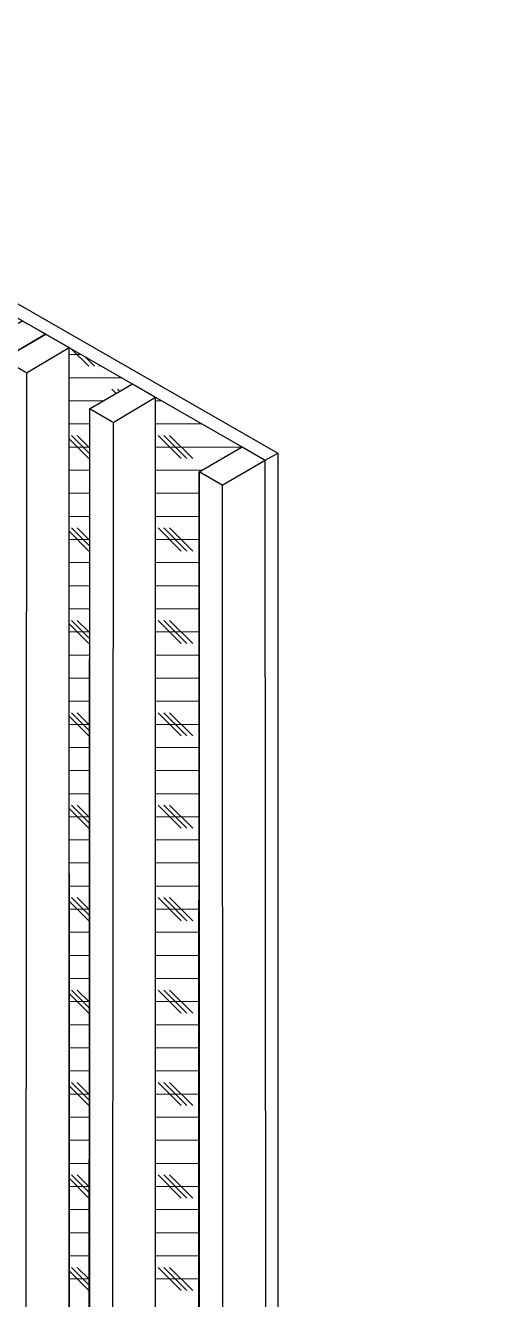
# Model space of a CAD drawing. Header units: inches. Extents: x -26 to 76, y -16 to 22.
# Drawn here: x 40.05 to 42.58, y 5.26 to 12.15 of the extents above; entities that cross this region are included whole.
import ezdxf

# ---------------------------------------------------------------- set-up
doc = ezdxf.new("R2010")
doc.units = ezdxf.units.IN
doc.header["$MEASUREMENT"] = 0
for name, color, linetype, lineweight in [('.ATI-HATCH', 7, 'Continuous', 0), ('G-ANNO-TTLB', 7, 'Continuous', 0), ('TYVEK', 7, 'Continuous', 0)]:
    doc.layers.add(name, color=color, linetype=linetype, lineweight=lineweight)

# ---------------------------------------------------------------- blocks, each defined once
blk = doc.blocks.new('Block_353')
at = {"layer": '.ATI-HATCH'}
for points, knots in [([(40.2847, 10.4067), (40.2847, 10.4067), (40.6283, 10.2096), (40.6283, 10.2096), (40.6283, 10.2096), (40.395, 10.0746), (40.395, 10.0746), (40.395, 10.0746), (40.3919, 4.6641), (40.3919, 4.6641), (40.3919, 4.6641), (40.2874, 4.7187), (40.2874, 4.7187), (40.2874, 4.7187), (40.2847, 10.4067), (40.2847, 10.4067)], [0, 0, 0, 0, 1, 1, 1, 2, 2, 2, 3, 3, 3, 4, 4, 4, 5, 5, 5, 5]), ([(40.7534, 10.1379), (40.7534, 10.1379), (41.2224, 9.8689), (41.2224, 9.8689), (41.2224, 9.8689), (40.989, 9.7339), (40.989, 9.7339), (40.989, 9.7339), (40.9916, 9.7324), (40.9916, 9.7324), (40.9916, 9.7324), (40.9916, 4.326), (40.9916, 4.326), (40.9916, 4.326), (40.7534, 4.4472), (40.7534, 4.4472), (40.7534, 4.4472), (40.7534, 10.1379), (40.7534, 10.1379)], [0, 0, 0, 0, 1, 1, 1, 2, 2, 2, 3, 3, 3, 4, 4, 4, 5, 5, 5, 6, 6, 6, 6])]:
    blk.add_open_spline(points, degree=3, knots=knots, dxfattribs=at)
at = {"layer": '.ATI-HATCH', "color": 8, "lineweight": 0, "true_color": 0x808080}
for points in [[(40.2847, 10.3684), (40.2847, 10.3684), (40.3516, 10.3684), (40.3516, 10.3684)], [(40.3914, 10.3058), (40.3914, 10.3058), (40.2985, 10.3988), (40.2985, 10.3988)], [(40.4227, 10.3058), (40.4227, 10.3058), (40.3717, 10.3568), (40.3717, 10.3568)], [(40.4539, 10.3058), (40.4539, 10.3058), (40.445, 10.3147), (40.445, 10.3147)], [(40.2847, 10.2433), (40.2847, 10.2433), (40.5696, 10.2433), (40.5696, 10.2433)], [(40.5392, 10.1581), (40.5392, 10.1581), (40.5165, 10.1808), (40.5165, 10.1808)], [(40.559, 10.1695), (40.559, 10.1695), (40.5477, 10.1808), (40.5477, 10.1808)], [(40.2847, 10.1183), (40.2847, 10.1183), (40.4705, 10.1183), (40.4705, 10.1183)], [(40.7534, 10.1183), (40.7534, 10.1183), (40.7876, 10.1183), (40.7876, 10.1183)], [(40.2847, 9.9932), (40.2847, 9.9932), (40.395, 9.9932), (40.395, 9.9932)], [(40.395, 9.8334), (40.395, 9.8334), (40.2977, 9.9307), (40.2977, 9.9307)], [(40.395, 9.8646), (40.395, 9.8646), (40.3289, 9.9307), (40.3289, 9.9307)], [(40.7534, 9.9932), (40.7534, 9.9932), (41.0056, 9.9932), (41.0056, 9.9932)], [(40.8916, 9.8057), (40.8916, 9.8057), (40.7665, 9.9307), (40.7665, 9.9307)], [(40.9228, 9.8057), (40.9228, 9.8057), (40.7978, 9.9307), (40.7978, 9.9307)], [(40.9541, 9.8057), (40.9541, 9.8057), (40.8291, 9.9307), (40.8291, 9.9307)], [(40.3914, 9.8057), (40.3914, 9.8057), (40.2847, 9.9124), (40.2847, 9.9124)], [(40.2847, 9.8682), (40.2847, 9.8682), (40.395, 9.8682), (40.395, 9.8682)], [(40.7534, 9.8682), (40.7534, 9.8682), (41.2212, 9.8682), (41.2212, 9.8682)], [(40.2847, 9.7432), (40.2847, 9.7432), (40.395, 9.7432), (40.395, 9.7432)], [(40.7534, 9.7432), (40.7534, 9.7432), (41.0051, 9.7432), (41.0051, 9.7432)], [(40.2847, 9.6181), (40.2847, 9.6181), (40.395, 9.6181), (40.395, 9.6181)], [(40.7534, 9.6181), (40.7534, 9.6181), (40.9916, 9.6181), (40.9916, 9.6181)], [(40.2847, 9.4931), (40.2847, 9.4931), (40.395, 9.4931), (40.395, 9.4931)], [(40.7534, 9.4931), (40.7534, 9.4931), (40.9916, 9.4931), (40.9916, 9.4931)], [(40.3914, 9.3055), (40.3914, 9.3055), (40.2847, 9.4123), (40.2847, 9.4123)], [(40.395, 9.3332), (40.395, 9.3332), (40.2977, 9.4306), (40.2977, 9.4306)], [(40.395, 9.3645), (40.395, 9.3645), (40.3289, 9.4306), (40.3289, 9.4306)], [(40.8916, 9.3055), (40.8916, 9.3055), (40.7665, 9.4306), (40.7665, 9.4306)], [(40.9228, 9.3055), (40.9228, 9.3055), (40.7978, 9.4306), (40.7978, 9.4306)], [(40.9541, 9.3055), (40.9541, 9.3055), (40.8291, 9.4306), (40.8291, 9.4306)], [(40.2847, 9.3681), (40.2847, 9.3681), (40.395, 9.3681), (40.395, 9.3681)], [(40.7534, 9.3681), (40.7534, 9.3681), (40.9916, 9.3681), (40.9916, 9.3681)], [(40.2847, 9.243), (40.2847, 9.243), (40.395, 9.243), (40.395, 9.243)], [(40.7534, 9.243), (40.7534, 9.243), (40.9916, 9.243), (40.9916, 9.243)], [(40.2847, 9.118), (40.2847, 9.118), (40.395, 9.118), (40.395, 9.118)], [(40.7534, 9.118), (40.7534, 9.118), (40.9916, 9.118), (40.9916, 9.118)], [(40.2847, 8.9929), (40.2847, 8.9929), (40.395, 8.9929), (40.395, 8.9929)], [(40.7534, 8.9929), (40.7534, 8.9929), (40.9916, 8.9929), (40.9916, 8.9929)], [(40.3914, 8.8054), (40.3914, 8.8054), (40.2847, 8.9121), (40.2847, 8.9121)], [(40.395, 8.8331), (40.395, 8.8331), (40.2977, 8.9304), (40.2977, 8.9304)], [(40.395, 8.8643), (40.395, 8.8643), (40.3289, 8.9304), (40.3289, 8.9304)], [(40.8916, 8.8054), (40.8916, 8.8054), (40.7665, 8.9304), (40.7665, 8.9304)], [(40.9228, 8.8054), (40.9228, 8.8054), (40.7978, 8.9304), (40.7978, 8.9304)], [(40.9541, 8.8054), (40.9541, 8.8054), (40.8291, 8.9304), (40.8291, 8.9304)], [(40.2847, 8.8679), (40.2847, 8.8679), (40.395, 8.8679), (40.395, 8.8679)], [(40.7534, 8.8679), (40.7534, 8.8679), (40.9916, 8.8679), (40.9916, 8.8679)], [(40.2847, 8.7429), (40.2847, 8.7429), (40.395, 8.7429), (40.395, 8.7429)], [(40.7534, 8.7429), (40.7534, 8.7429), (40.9916, 8.7429), (40.9916, 8.7429)], [(40.2847, 8.6178), (40.2847, 8.6178), (40.395, 8.6178), (40.395, 8.6178)], [(40.7534, 8.6178), (40.7534, 8.6178), (40.9916, 8.6178), (40.9916, 8.6178)], [(40.2847, 8.4928), (40.2847, 8.4928), (40.395, 8.4928), (40.395, 8.4928)], [(40.7534, 8.4928), (40.7534, 8.4928), (40.9916, 8.4928), (40.9916, 8.4928)], [(40.3914, 8.3052), (40.3914, 8.3052), (40.2847, 8.412), (40.2847, 8.412)], [(40.395, 8.3329), (40.395, 8.3329), (40.2977, 8.4303), (40.2977, 8.4303)], [(40.395, 8.3642), (40.395, 8.3642), (40.3289, 8.4303), (40.3289, 8.4303)], [(40.8916, 8.3052), (40.8916, 8.3052), (40.7665, 8.4303), (40.7665, 8.4303)], [(40.9228, 8.3052), (40.9228, 8.3052), (40.7978, 8.4303), (40.7978, 8.4303)], [(40.9541, 8.3052), (40.9541, 8.3052), (40.8291, 8.4303), (40.8291, 8.4303)], [(40.2847, 8.3678), (40.2847, 8.3678), (40.395, 8.3678), (40.395, 8.3678)], [(40.7534, 8.3678), (40.7534, 8.3678), (40.9916, 8.3678), (40.9916, 8.3678)], [(40.2847, 8.2427), (40.2847, 8.2427), (40.395, 8.2427), (40.395, 8.2427)], [(40.7534, 8.2427), (40.7534, 8.2427), (40.9916, 8.2427), (40.9916, 8.2427)], [(40.2847, 8.1177), (40.2847, 8.1177), (40.395, 8.1177), (40.395, 8.1177)], [(40.7534, 8.1177), (40.7534, 8.1177), (40.9916, 8.1177), (40.9916, 8.1177)], [(40.2847, 7.9926), (40.2847, 7.9926), (40.395, 7.9926), (40.395, 7.9926)], [(40.395, 7.8328), (40.395, 7.8328), (40.2977, 7.9301), (40.2977, 7.9301)], [(40.395, 7.864), (40.395, 7.864), (40.3289, 7.9301), (40.3289, 7.9301)], [(40.7534, 7.9926), (40.7534, 7.9926), (40.9916, 7.9926), (40.9916, 7.9926)], [(40.8916, 7.8051), (40.8916, 7.8051), (40.7665, 7.9301), (40.7665, 7.9301)], [(40.9228, 7.8051), (40.9228, 7.8051), (40.7978, 7.9301), (40.7978, 7.9301)], [(40.9541, 7.8051), (40.9541, 7.8051), (40.8291, 7.9301), (40.8291, 7.9301)], [(40.3914, 7.8051), (40.3914, 7.8051), (40.2847, 7.9118), (40.2847, 7.9118)], [(40.2847, 7.8676), (40.2847, 7.8676), (40.395, 7.8676), (40.395, 7.8676)], [(40.7534, 7.8676), (40.7534, 7.8676), (40.9916, 7.8676), (40.9916, 7.8676)], [(40.2847, 7.7426), (40.2847, 7.7426), (40.395, 7.7426), (40.395, 7.7426)], [(40.7534, 7.7426), (40.7534, 7.7426), (40.9916, 7.7426), (40.9916, 7.7426)], [(40.2847, 7.6175), (40.2847, 7.6175), (40.395, 7.6175), (40.395, 7.6175)], [(40.7534, 7.6175), (40.7534, 7.6175), (40.9916, 7.6175), (40.9916, 7.6175)], [(40.2847, 7.4925), (40.2847, 7.4925), (40.395, 7.4925), (40.395, 7.4925)], [(40.7534, 7.4925), (40.7534, 7.4925), (40.9916, 7.4925), (40.9916, 7.4925)], [(40.3914, 7.3049), (40.3914, 7.3049), (40.2847, 7.4117), (40.2847, 7.4117)], [(40.395, 7.3326), (40.395, 7.3326), (40.2977, 7.43), (40.2977, 7.43)], [(40.395, 7.3639), (40.395, 7.3639), (40.3289, 7.43), (40.3289, 7.43)], [(40.8916, 7.3049), (40.8916, 7.3049), (40.7665, 7.43), (40.7665, 7.43)], [(40.9228, 7.3049), (40.9228, 7.3049), (40.7978, 7.43), (40.7978, 7.43)], [(40.9541, 7.3049), (40.9541, 7.3049), (40.8291, 7.43), (40.8291, 7.43)], [(40.2847, 7.3674), (40.2847, 7.3674), (40.395, 7.3674), (40.395, 7.3674)], [(40.7534, 7.3674), (40.7534, 7.3674), (40.9916, 7.3674), (40.9916, 7.3674)], [(40.2847, 7.2424), (40.2847, 7.2424), (40.395, 7.2424), (40.395, 7.2424)], [(40.7534, 7.2424), (40.7534, 7.2424), (40.9916, 7.2424), (40.9916, 7.2424)], [(40.2847, 7.1174), (40.2847, 7.1174), (40.395, 7.1174), (40.395, 7.1174)], [(40.7534, 7.1174), (40.7534, 7.1174), (40.9916, 7.1174), (40.9916, 7.1174)], [(40.2847, 6.9923), (40.2847, 6.9923), (40.395, 6.9923), (40.395, 6.9923)], [(40.7534, 6.9923), (40.7534, 6.9923), (40.9916, 6.9923), (40.9916, 6.9923)], [(40.3914, 6.8048), (40.3914, 6.8048), (40.2847, 6.9115), (40.2847, 6.9115)], [(40.395, 6.8325), (40.395, 6.8325), (40.2977, 6.9298), (40.2977, 6.9298)], [(40.395, 6.8637), (40.395, 6.8637), (40.3289, 6.9298), (40.3289, 6.9298)], [(40.8916, 6.8048), (40.8916, 6.8048), (40.7665, 6.9298), (40.7665, 6.9298)], [(40.9228, 6.8048), (40.9228, 6.8048), (40.7978, 6.9298), (40.7978, 6.9298)], [(40.9541, 6.8048), (40.9541, 6.8048), (40.8291, 6.9298), (40.8291, 6.9298)], [(40.2847, 6.8673), (40.2847, 6.8673), (40.395, 6.8673), (40.395, 6.8673)], [(40.7534, 6.8673), (40.7534, 6.8673), (40.9916, 6.8673), (40.9916, 6.8673)], [(40.2847, 6.7423), (40.2847, 6.7423), (40.395, 6.7423), (40.395, 6.7423)], [(40.7534, 6.7423), (40.7534, 6.7423), (40.9916, 6.7423), (40.9916, 6.7423)], [(40.2847, 6.6172), (40.2847, 6.6172), (40.395, 6.6172), (40.395, 6.6172)], [(40.7534, 6.6172), (40.7534, 6.6172), (40.9916, 6.6172), (40.9916, 6.6172)], [(40.2847, 6.4922), (40.2847, 6.4922), (40.395, 6.4922), (40.395, 6.4922)], [(40.7534, 6.4922), (40.7534, 6.4922), (40.9916, 6.4922), (40.9916, 6.4922)], [(40.395, 6.3323), (40.395, 6.3323), (40.2977, 6.4297), (40.2977, 6.4297)], [(40.395, 6.3636), (40.395, 6.3636), (40.3289, 6.4297), (40.3289, 6.4297)], [(40.8916, 6.3046), (40.8916, 6.3046), (40.7665, 6.4297), (40.7665, 6.4297)], [(40.9228, 6.3046), (40.9228, 6.3046), (40.7978, 6.4297), (40.7978, 6.4297)], [(40.9541, 6.3046), (40.9541, 6.3046), (40.8291, 6.4297), (40.8291, 6.4297)], [(40.3914, 6.3046), (40.3914, 6.3046), (40.2847, 6.4114), (40.2847, 6.4114)], [(40.2847, 6.3671), (40.2847, 6.3671), (40.395, 6.3671), (40.395, 6.3671)], [(40.7534, 6.3671), (40.7534, 6.3671), (40.9916, 6.3671), (40.9916, 6.3671)], [(40.2847, 6.2421), (40.2847, 6.2421), (40.395, 6.2421), (40.395, 6.2421)], [(40.7534, 6.2421), (40.7534, 6.2421), (40.9916, 6.2421), (40.9916, 6.2421)], [(40.2847, 6.1171), (40.2847, 6.1171), (40.395, 6.1171), (40.395, 6.1171)], [(40.7534, 6.1171), (40.7534, 6.1171), (40.9916, 6.1171), (40.9916, 6.1171)], [(40.2847, 5.992), (40.2847, 5.992), (40.395, 5.992), (40.395, 5.992)], [(40.395, 5.8322), (40.395, 5.8322), (40.2977, 5.9295), (40.2977, 5.9295)], [(40.395, 5.8634), (40.395, 5.8634), (40.3289, 5.9295), (40.3289, 5.9295)], [(40.7534, 5.992), (40.7534, 5.992), (40.9916, 5.992), (40.9916, 5.992)], [(40.8916, 5.8045), (40.8916, 5.8045), (40.7665, 5.9295), (40.7665, 5.9295)], [(40.9228, 5.8045), (40.9228, 5.8045), (40.7978, 5.9295), (40.7978, 5.9295)], [(40.9541, 5.8045), (40.9541, 5.8045), (40.8291, 5.9295), (40.8291, 5.9295)], [(40.3914, 5.8045), (40.3914, 5.8045), (40.2847, 5.9112), (40.2847, 5.9112)], [(40.2847, 5.867), (40.2847, 5.867), (40.395, 5.867), (40.395, 5.867)], [(40.7534, 5.867), (40.7534, 5.867), (40.9916, 5.867), (40.9916, 5.867)], [(40.2847, 5.742), (40.2847, 5.742), (40.395, 5.742), (40.395, 5.742)], [(40.7534, 5.742), (40.7534, 5.742), (40.9916, 5.742), (40.9916, 5.742)], [(40.2847, 5.6169), (40.2847, 5.6169), (40.395, 5.6169), (40.395, 5.6169)], [(40.7534, 5.6169), (40.7534, 5.6169), (40.9916, 5.6169), (40.9916, 5.6169)], [(40.2847, 5.4919), (40.2847, 5.4919), (40.395, 5.4919), (40.395, 5.4919)], [(40.7534, 5.4919), (40.7534, 5.4919), (40.9916, 5.4919), (40.9916, 5.4919)], [(40.3914, 5.3043), (40.3914, 5.3043), (40.2847, 5.4111), (40.2847, 5.4111)], [(40.395, 5.332), (40.395, 5.332), (40.2977, 5.4294), (40.2977, 5.4294)], [(40.395, 5.3633), (40.395, 5.3633), (40.3289, 5.4294), (40.3289, 5.4294)], [(40.8916, 5.3043), (40.8916, 5.3043), (40.7665, 5.4294), (40.7665, 5.4294)], [(40.9228, 5.3043), (40.9228, 5.3043), (40.7978, 5.4294), (40.7978, 5.4294)], [(40.9541, 5.3043), (40.9541, 5.3043), (40.8291, 5.4294), (40.8291, 5.4294)], [(40.2847, 5.3668), (40.2847, 5.3668), (40.395, 5.3668), (40.395, 5.3668)], [(40.7534, 5.3668), (40.7534, 5.3668), (40.9916, 5.3668), (40.9916, 5.3668)]]:
    blk.add_open_spline(points, degree=3, dxfattribs=at)

msp = doc.modelspace()

# ---------------------------------------------------------------- hatches: boundary and pattern name
at = {"layer": 'G-ANNO-TTLB', "true_color": 0xff00ff, "transparency": 33554687}
h = msp.add_hatch(color=6, dxfattribs=at)
edge = h.paths.add_edge_path()
edge.add_spline(control_points=[(71.2273, -15.1345), (71.2273, -15.1345), (30.5273, -15.1345), (30.5273, -15.1345), (30.5273, -15.1345), (30.5273, 19.0008), (30.5273, 19.0008), (30.5273, 19.0008), (71.2273, 19.0008), (71.2273, 19.0008), (71.2273, 19.0008), (71.2273, -15.1345), (71.2273, -15.1345)], knot_values=[0, 0, 0, 0, 1, 1, 1, 2, 2, 2, 3, 3, 3, 4, 4, 4, 4], degree=3, periodic=0)
edge = h.paths.add_edge_path()
edge.add_spline(control_points=[(30.6523, 18.8757), (30.6523, 18.8757), (30.6523, -15.0095), (30.6523, -15.0095), (30.6523, -15.0095), (71.1023, -15.0095), (71.1023, -15.0095), (71.1023, -15.0095), (71.1023, 18.8757), (71.1023, 18.8757), (71.1023, 18.8757), (30.6523, 18.8757), (30.6523, 18.8757)], knot_values=[0, 0, 0, 0, 1, 1, 1, 2, 2, 2, 3, 3, 3, 4, 4, 4, 4], degree=3, periodic=0)
edge.add_line((30.6523, 18.8757), (30.6523, 18.8757))

# ---------------------------------------------------------------- linework, layer by layer
at = {"layer": 'G-ANNO-TTLB'}
for points in [[(71.2273, -15.1345), (71.2273, -15.1345), (30.5273, -15.1345), (30.5273, -15.1345), (30.5273, -15.1345), (30.5273, 19.0008), (30.5273, 19.0008), (30.5273, 19.0008), (71.2273, 19.0008), (71.2273, 19.0008), (71.2273, 19.0008), (71.2273, -15.1345), (71.2273, -15.1345)], [(30.6523, 18.8757), (30.6523, 18.8757), (30.6523, -15.0095), (30.6523, -15.0095), (30.6523, -15.0095), (71.1023, -15.0095), (71.1023, -15.0095), (71.1023, -15.0095), (71.1023, 18.8757), (71.1023, 18.8757), (71.1023, 18.8757), (30.6523, 18.8757), (30.6523, 18.8757)]]:
    msp.add_open_spline(points, degree=3, knots=[0, 0, 0, 0, 1, 1, 1, 2, 2, 2, 3, 3, 3, 4, 4, 4, 4], dxfattribs=at)
at = {"layer": 'TYVEK', "color": 2, "lineweight": 25, "true_color": 0xffff00}
for p, q in [((37.6154, 11.9376), (41.3474, 9.7972)), ((41.3474, 9.7972), (41.4143, 9.8359))]:
    msp.add_line(p, q, dxfattribs=at)
at = {"layer": 'TYVEK', "color": 18, "lineweight": 25, "true_color": 0x000000}
for p, q in [((37.6822, 11.9762), (41.4143, 9.8359)), ((41.4143, 9.8359), (41.4143, 4.1344))]:
    msp.add_line(p, q, dxfattribs=at)
at = {"layer": 'TYVEK', "color": 33, "lineweight": 25, "true_color": 0xcc9966}
for p, q in [((39.9263, 10.3434), (40.1567, 10.4801)), ((40.0542, 10.27), (40.2847, 10.4068)), ((40.2847, 4.716), (40.2847, 10.4068)), ((40.0542, 10.27), (40.0513, 4.5769)), ((40.5229, 10.0012), (40.7534, 10.1379)), ((40.7534, 4.4472), (40.7534, 10.1379)), ((40.395, 10.0746), (40.395, 4.3806)), ((40.5229, 10.0029), (40.52, 4.3081)), ((41.1141, 9.6621), (41.3474, 9.7972)), ((41.35, 4.0973), (41.3474, 9.7972)), ((40.9873, 9.7345), (40.9843, 4.0399)), ((41.1141, 9.6621), (41.1167, 3.9622))]:
    msp.add_line(p, q, dxfattribs=at)
for points in [[(39.9234, 10.3451), (39.7983, 10.4168), (40.0317, 10.5519), (40.1567, 10.4801)], [(40.0513, 10.2717), (39.9263, 10.3434), (40.1597, 10.4785), (40.2847, 10.4068)], [(40.52, 10.0029), (40.395, 10.0746), (40.6284, 10.2096), (40.7534, 10.1379)], [(41.1141, 9.6621), (40.989, 9.7339), (41.2224, 9.8689), (41.3474, 9.7972)]]:
    msp.add_lwpolyline(points, dxfattribs=at)

# ---------------------------------------------------------------- block references
at = {"layer": '.ATI-HATCH'}
msp.add_blockref('Block_353', (0, 0), dxfattribs=at)

doc.saveas('drawing.dxf')
